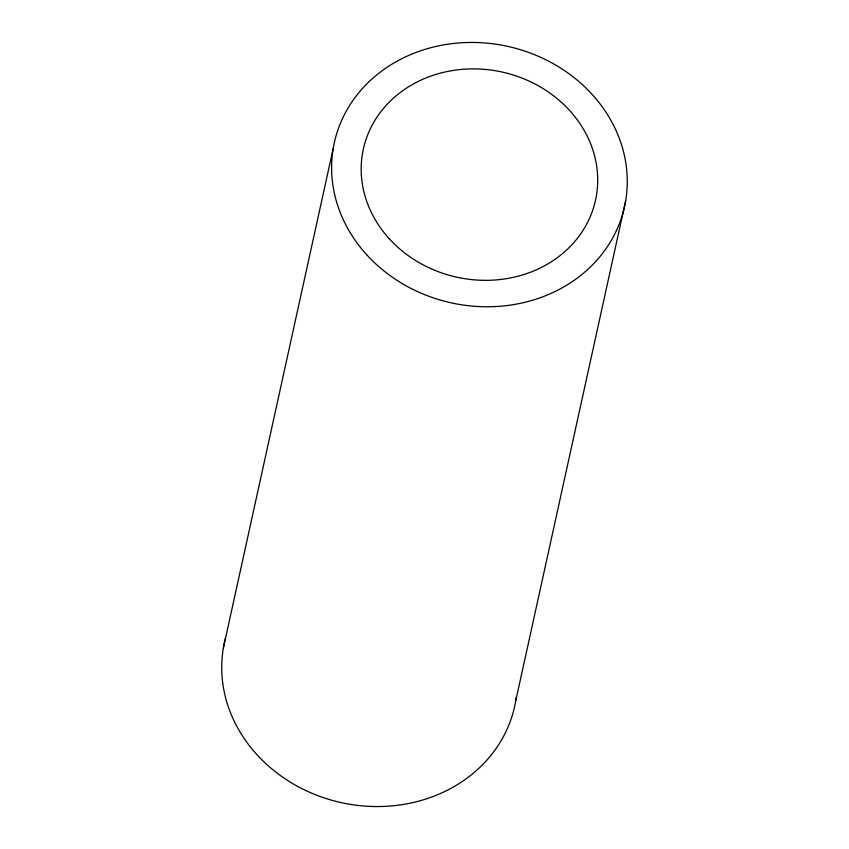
<?xml version="1.0" encoding="UTF-8"?>
<svg xmlns="http://www.w3.org/2000/svg" width="849" height="849" viewBox="0 0 849 849"><rect width="100%" height="100%" fill="white"/><g stroke="black" fill="none" stroke-linecap="round" stroke-linejoin="round"><path stroke-width="1.27" d="M223.351 648.105L333.233 148.331M515.768 700.669L625.649 200.895M516.341 696.859A148.586 131.319 12.4 0 1 344.132 803.228A148.586 131.319 12.4 0 1 225.505 638.034M366.619 254.658A148.586 131.319 12.4 0 0 618.581 225.654A148.586 131.319 12.4 0 0 453.122 43.511A148.586 131.319 12.4 0 0 366.619 254.658M389.182 238.654A118.871 105.053 12.4 0 0 590.755 215.444A118.871 105.053 12.4 0 0 458.386 69.735A118.871 105.053 12.4 0 0 389.182 238.654"/></g></svg>
